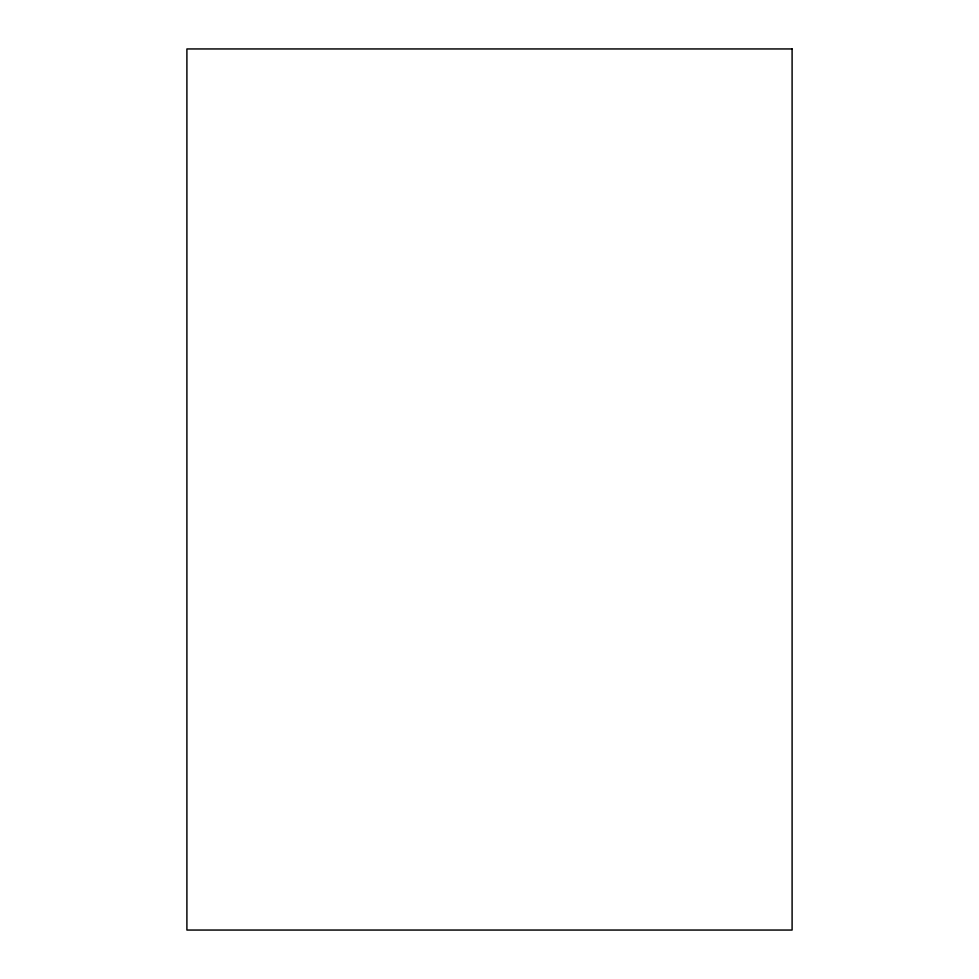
<?xml version="1.0" encoding="UTF-8"?>
<svg xmlns="http://www.w3.org/2000/svg" width="979" height="979" viewBox="0 0 979 979"><rect width="100%" height="100%" fill="white"/><g stroke="black" fill="none" stroke-linecap="round" stroke-linejoin="round"><path stroke-width="1.47" d="M792.097 48.95L186.903 48.95L186.903 930.05L792.097 930.05L792.097 48.95"/></g></svg>
